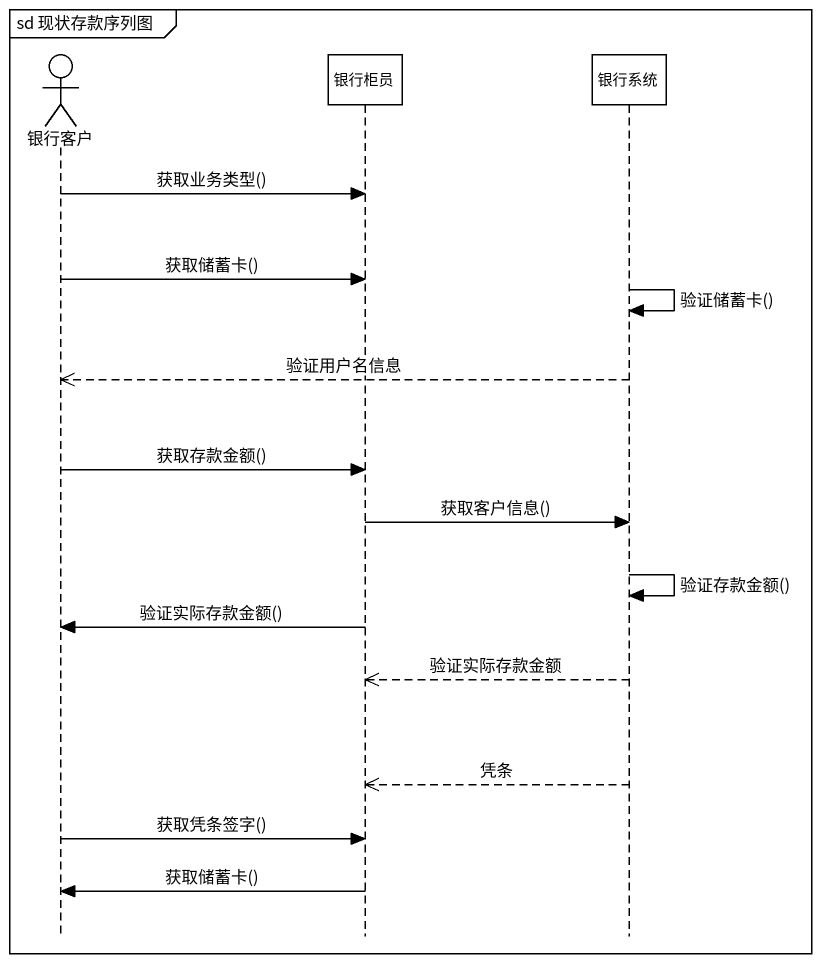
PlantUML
@startuml
mainframe sd 现状存款序列图
hide footbox
actor 银行客户
participant 银行柜员
participant 银行系统

银行客户 -> 银行柜员 : 获取业务类型()
银行客户 -> 银行柜员 : 获取储蓄卡()
银行系统 -> 银行系统 : 验证储蓄卡()
银行系统 -->> 银行客户 : 验证用户名信息
银行客户 -> 银行柜员 : 获取存款金额()
银行柜员 -> 银行系统 : 获取客户信息()
银行系统 -> 银行系统 : 验证存款金额()
银行柜员 -> 银行客户 : 验证实际存款金额()
银行系统 -->> 银行柜员 : 验证实际存款金额
银行系统 -->> 银行柜员 : 凭条
银行客户 -> 银行柜员 : 获取凭条签字()
银行柜员 -> 银行客户 : 获取储蓄卡()
@enduml
